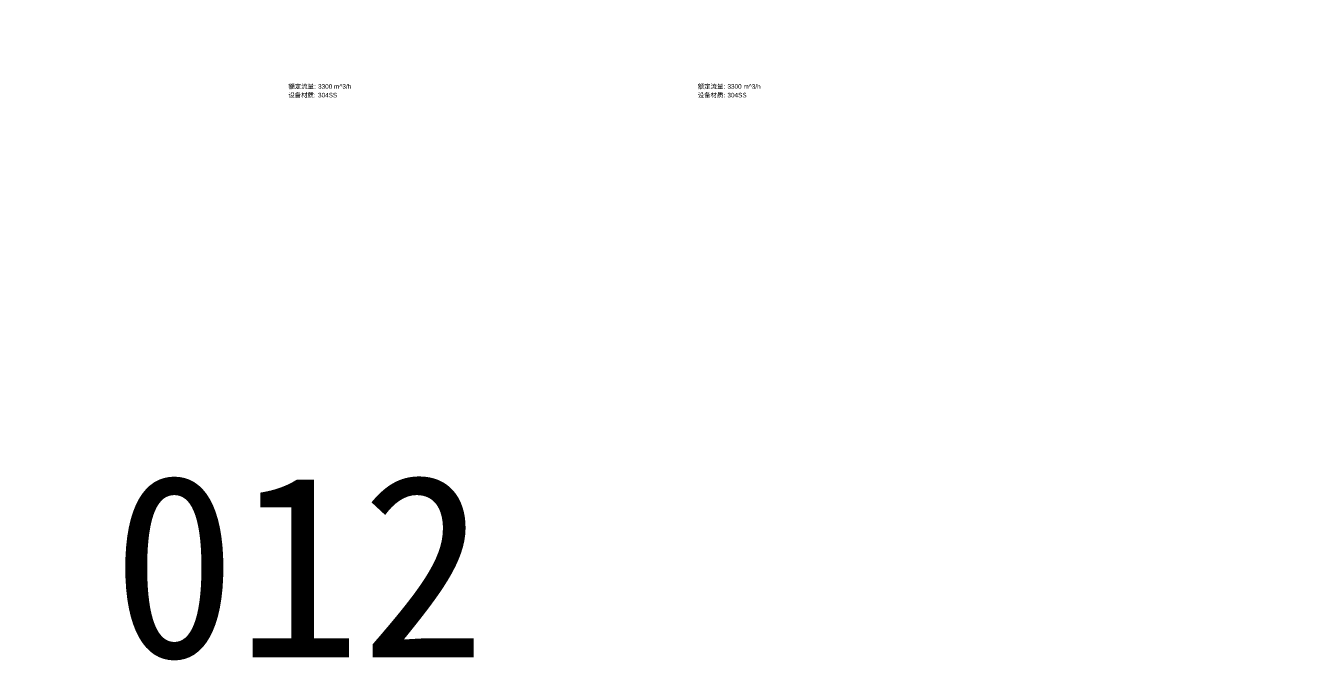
# Model space of a CAD drawing. Extents: x 757 to 8510, y -6585 to 527.
# Drawn here: x 7131 to 7691, y -1160 to -883 of the extents above; entities that cross this region are included whole.
import ezdxf
from ezdxf.enums import TextEntityAlignment as Align

# ---------------------------------------------------------------- set-up
doc = ezdxf.new("R2010")
doc.units = 0
doc.header["$MEASUREMENT"] = 0
doc.layers.add('10', color=7, linetype='CONTINUOUS')
doc.layers.add('11', color=7, linetype='CONTINUOUS')
doc.styles.add('txt.shx', font='arial.ttf')

msp = doc.modelspace()

# ---------------------------------------------------------------- texts
at = {"layer": '10', "color": 7, "style": 'txt.shx'}
for s, p in [('设备材质:', (7257.99, -913.1)), ('额定流量:', (7258.01, -909.3)), ('设备材质:', (7436.99, -913.1)), ('额定流量:', (7437.01, -909.3))]:
    msp.add_text(s, height=2, dxfattribs=at).set_placement(p, align=Align.MIDDLE_RIGHT)
for s, p in [('304SS', (7258.99, -913.1)), ('3300 m^ 3/h', (7259.01, -909.3)), ('304SS', (7437.99, -913.1)), ('3300 m^ 3/h', (7438.01, -909.3))]:
    msp.add_text(s, height=2, dxfattribs=at).set_placement(p, align=Align.MIDDLE_LEFT)
at = {"layer": '11', "color": 56, "true_color": 0x808000}
msp.add_text('012', height=80, dxfattribs=at).set_placement((7168.95, -1158.95))

doc.saveas('drawing.dxf')
